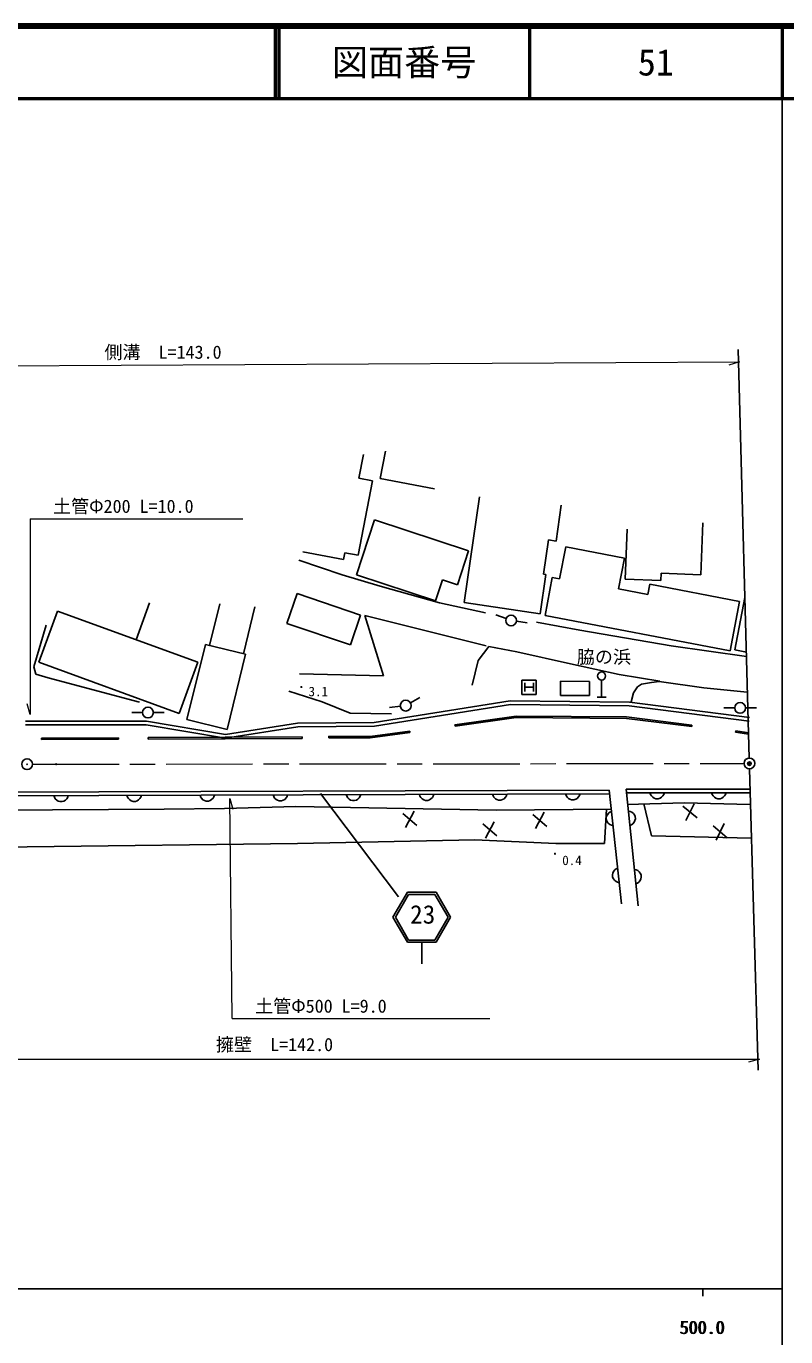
# Model space of a CAD drawing. Units: millimetres, scale not verified. Extents: x 40000 to 680000, y 20000 to 380000.
# Drawn here: x 474262 to 579500, y 198357 to 380000 of the extents above; entities that cross this region are included whole.
import ezdxf
from ezdxf.enums import TextEntityAlignment as Align

# ---------------------------------------------------------------- set-up
doc = ezdxf.new("R2010")
doc.units = ezdxf.units.MM
doc.header["$LTSCALE"] = 1000
doc.header["$PDMODE"] = 32
doc.header["$PDSIZE"] = 500
doc.linetypes.add('CHAIN', pattern=[18.5, 12, -1.5, 3.5, -1.5])
for name, color, linetype, lineweight in [('M-BGD', 7, 'Continuous', 25), ('M-BMK', 2, 'CHAIN', 13), ('M-BMK-OTRS', 5, 'Continuous', 25), ('M-BMK-SRVR', 3, 'Continuous', 25), ('M-STR-HTXT', 7, 'Continuous', 13), ('M-STR-STRC', 7, 'Continuous', 25), ('M-TTL', 2, 'Continuous', 140), ('M-TTL-BAND', 7, 'Continuous', 25), ('M-TTL-LINE', 7, 'Continuous', 50)]:
    doc.layers.add(name, color=color, linetype=linetype, lineweight=lineweight)
doc.layers.add('M-OTRS', color=6, linetype='Continuous')
doc.layers.add('M-TTL-TXT', color=7, linetype='Continuous')
doc.styles.add('ＭＳ ゴシック', font='')
doc.styles.get('ＭＳ ゴシック').set_extended_font_data('MS Gothic')

msp = doc.modelspace()

# ---------------------------------------------------------------- linework, layer by layer
at = {"layer": 'M-BGD'}
for p, q in [((520993, 320641), (520366, 317347)), ((524023, 321089), (523308, 317327)), ((522228, 316993), (520263, 306667)), ((520366, 317347), (522228, 316993)), ((530837, 315895), (523294, 317330)), ((537081, 314750), (534946, 300111)), ((547672, 308637), (548402, 313640)), ((522531, 311565), (520039, 303973)), ((522531, 311565), (535557, 307290)), ((567747, 303982), (568023, 311156)), ((545914, 304071), (546603, 308793)), ((547672, 308637), (546603, 308793)), ((557269, 303366), (557534, 310278)), ((518219, 306098), (512575, 307172)), ((518395, 307022), (518219, 306098)), ((520263, 306667), (518395, 307022)), ((534017, 302599), (535557, 307290)), ((548147, 303406), (549004, 307821)), ((557164, 306264), (549004, 307821)), ((518041, 303972), (512044, 306002)), ((556342, 302032), (557164, 306264)), ((523301, 302404), (518041, 303972)), ((520039, 303973), (530982, 300382)), ((545477, 298575), (546271, 304019)), ((546271, 304019), (545914, 304071)), ((547143, 303598), (546140, 298340)), ((548147, 303406), (547143, 303598)), ((557269, 303366), (562173, 303178)), ((562212, 304194), (562173, 303178)), ((562212, 304194), (567747, 303982)), ((531513, 300097), (523301, 302404)), ((530982, 300382), (531934, 303282)), ((531934, 303282), (534017, 302599)), ((560388, 301259), (556342, 302032)), ((560388, 301259), (560659, 302656)), ((573097, 300282), (560659, 302656)), ((491351, 300095), (489486, 294974)), ((501081, 299954), (499662, 294188)), ((511789, 301368), (510381, 297224)), ((520578, 298382), (511789, 301368)), ((537880, 298713), (531513, 300097)), ((534946, 300111), (545477, 298575)), ((571791, 293444), (573097, 300282)), ((572430, 293551), (573842, 300827)), ((478578, 298945), (475995, 291848)), ((498032, 291863), (478578, 298945)), ((505944, 299528), (504348, 293035)), ((519170, 294238), (520578, 298382)), ((523762, 289947), (521179, 298344)), ((521179, 298344), (537972, 294099)), ((540744, 297890), (539334, 298403)), ((546140, 298340), (571791, 293444)), ((475316, 291192), (477008, 296966)), ((510381, 297224), (519170, 294238)), ((542190, 297520), (543673, 297292)), ((550983, 296314), (544985, 297421)), ((563624, 294099), (550983, 296314)), ((496538, 283917), (499098, 294326)), ((499098, 294326), (504664, 292958)), ((504664, 292958), (502104, 282548)), ((538341, 294007), (536865, 292069)), ((542217, 293269), (538341, 294007)), ((549691, 291608), (542217, 293269)), ((574051, 292623), (563624, 294099)), ((574049, 293236), (572430, 293551)), ((475614, 290196), (475316, 291192)), ((475995, 291848), (495449, 284766)), ((495449, 284766), (498032, 291863)), ((536865, 292069), (536034, 288655)), ((556427, 290132), (549691, 291608)), ((477307, 289699), (475614, 290196)), ((489949, 286314), (477307, 289699)), ((512136, 290224), (523762, 289947)), ((542931, 287376), (542931, 289376)), ((542931, 289376), (544931, 289376)), ((543331, 288976), (543331, 287776)), ((544531, 288976), (544531, 287776)), ((544931, 289376), (544931, 287376)), ((548274, 287258), (548288, 289207)), ((548288, 289207), (552301, 289178)), ((552301, 289178), (552286, 287229)), ((553981, 289383), (553981, 287003)), ((562055, 289209), (556427, 290132)), ((559511, 288802), (560885, 289057)), ((560885, 289057), (561972, 289185)), ((561972, 289185), (568150, 288314)), ((510660, 287825), (515273, 286348)), ((544931, 287376), (542931, 287376)), ((543331, 288376), (544531, 288376)), ((552286, 287229), (548274, 287258)), ((553351, 287003), (554611, 287003)), ((558073, 286373), (558424, 287587)), ((558424, 287587), (558935, 288450)), ((558935, 288450), (559511, 288802)), ((568150, 288314), (574142, 287690)), ((515273, 286348), (519149, 284780)), ((541315, 286491), (522484, 283499)), ((541352, 285990), (522526, 282999)), ((526097, 285754), (524607, 285588)), ((527494, 286209), (528796, 286953)), ((557836, 286314), (541315, 286491)), ((557802, 285814), (541352, 285990)), ((574428, 283703), (557802, 285814)), ((574491, 284199), (557836, 286314)), ((572425, 285518), (570925, 285518)), ((573925, 285518), (575425, 285518)), ((490925, 283675), (474167, 283675)), ((490381, 284880), (488881, 284880)), ((501882, 281835), (490925, 283675)), ((491881, 284880), (493381, 284880)), ((502104, 282548), (496538, 283917)), ((511840, 283411), (501882, 281835)), ((522484, 283499), (511840, 283411)), ((519149, 284780), (524870, 284687)), ((490883, 283175), (474169, 283175)), ((501879, 281328), (490883, 283175)), ((511882, 282911), (501879, 281328)), ((522526, 282999), (511882, 282911)), ((433510, 273719), (555053, 274129)), ((433511, 273219), (555055, 273629)), ((478090, 273369), (478171, 273130)), ((478171, 273130), (478292, 272930)), ((478292, 272930), (478492, 272731)), ((478492, 272731), (478693, 272611)), ((478693, 272611), (478933, 272532)), ((478933, 272532), (479253, 272533)), ((479253, 272533), (479493, 272614)), ((479493, 272614), (479692, 272735)), ((479692, 272735), (479892, 272935)), ((479892, 272935), (480011, 273136)), ((480011, 273136), (480090, 273376)), ((488219, 273403), (488299, 273164)), ((488299, 273164), (488420, 272964)), ((488420, 272964), (488621, 272765)), ((488621, 272765), (488821, 272645)), ((488821, 272645), (489061, 272566)), ((489061, 272566), (489381, 272567)), ((489381, 272567), (489621, 272648)), ((489621, 272648), (489821, 272769)), ((489821, 272769), (490020, 272970)), ((490020, 272970), (490139, 273170)), ((490139, 273170), (490219, 273410)), ((498347, 273438), (498428, 273198)), ((498428, 273198), (498549, 272998)), ((498549, 272998), (498749, 272799)), ((498749, 272799), (498950, 272680)), ((498950, 272680), (499190, 272600)), ((499190, 272600), (499510, 272601)), ((499510, 272601), (499750, 272682)), ((499750, 272682), (499949, 272803)), ((499949, 272803), (500149, 273004)), ((500149, 273004), (500268, 273204)), ((500268, 273204), (500347, 273444)), ((508476, 273472), (508557, 273232)), ((508557, 273232), (508677, 273032)), ((508677, 273032), (508878, 272833)), ((508878, 272833), (509078, 272714)), ((509078, 272714), (509319, 272635)), ((509319, 272635), (509639, 272636)), ((509639, 272636), (509878, 272716)), ((509878, 272716), (510078, 272837)), ((510078, 272837), (510277, 273038)), ((510277, 273038), (510397, 273238)), ((510397, 273238), (510476, 273478)), ((518605, 273506), (518685, 273266)), ((518685, 273266), (518806, 273067)), ((518806, 273067), (519007, 272867)), ((519007, 272867), (519207, 272748)), ((519207, 272748), (519447, 272669)), ((519447, 272669), (519767, 272670)), ((519767, 272670), (520007, 272751)), ((520007, 272751), (520207, 272871)), ((520207, 272871), (520406, 273072)), ((520406, 273072), (520525, 273272)), ((520525, 273272), (520605, 273513)), ((528733, 273540), (528814, 273300)), ((528814, 273300), (528935, 273101)), ((528935, 273101), (529135, 272901)), ((529135, 272901), (529336, 272782)), ((529336, 272782), (529576, 272703)), ((529576, 272703), (529896, 272704)), ((529896, 272704), (530136, 272785)), ((530136, 272785), (530335, 272905)), ((530335, 272905), (530535, 273106)), ((530535, 273106), (530654, 273306)), ((530654, 273306), (530733, 273547)), ((538862, 273574), (538943, 273334)), ((538943, 273334), (539063, 273135)), ((539063, 273135), (539264, 272935)), ((539264, 272935), (539464, 272816)), ((539464, 272816), (539705, 272737)), ((539705, 272737), (540025, 272738)), ((540025, 272738), (540264, 272819)), ((540264, 272819), (540464, 272939)), ((540464, 272939), (540663, 273140)), ((540663, 273140), (540783, 273341)), ((540783, 273341), (540862, 273581)), ((548990, 273608), (549071, 273369)), ((549071, 273369), (549192, 273169)), ((549192, 273169), (549393, 272970)), ((549393, 272970), (549593, 272850)), ((549593, 272850), (549833, 272771)), ((549833, 272771), (550153, 272772)), ((550153, 272772), (550393, 272853)), ((550393, 272853), (550593, 272974)), ((550593, 272974), (550792, 273174)), ((550792, 273174), (550911, 273375)), ((550911, 273375), (550990, 273615)), ((556757, 258364), (555053, 274129)), ((557396, 274271), (574510, 274271)), ((557396, 274271), (559030, 258080)), ((557396, 273771), (574510, 273771)), ((560675, 273771), (560755, 273531)), ((560755, 273531), (560875, 273331)), ((560875, 273331), (561075, 273131)), ((561075, 273131), (561275, 273011)), ((561275, 273011), (561515, 272931)), ((561515, 272931), (561835, 272931)), ((561835, 272931), (562075, 273011)), ((562075, 273011), (562275, 273131)), ((562275, 273131), (562475, 273331)), ((562475, 273331), (562595, 273531)), ((562595, 273531), (562675, 273771)), ((569231, 273771), (569311, 273531)), ((569311, 273531), (569431, 273331)), ((569431, 273331), (569631, 273131)), ((569631, 273131), (569831, 273011)), ((569831, 273011), (570071, 272931)), ((570071, 272931), (570391, 272931)), ((570391, 272931), (570631, 273011)), ((570631, 273011), (570831, 273131)), ((570831, 273131), (571031, 273331)), ((571031, 273331), (571151, 273531)), ((571151, 273531), (571231, 273771)), ((493367, 271501), (456339, 271288)), ((501746, 271572), (493367, 271501)), ((511617, 271856), (501746, 271572)), ((539360, 271359), (511617, 271856)), ((526423, 270900), (528372, 269238)), ((526801, 268936), (527994, 271203)), ((555337, 271501), (539360, 271359)), ((544450, 270767), (546399, 269105)), ((544828, 268803), (546022, 271069)), ((554672, 271501), (554388, 266744)), ((554778, 270715), (554680, 270504)), ((554956, 270936), (554778, 270715)), ((555142, 271076), (554956, 270936)), ((555372, 271182), (555142, 271076)), ((565420, 272353), (557538, 272140)), ((557951, 271163), (557704, 271218)), ((558162, 271063), (557951, 271163)), ((558381, 270884), (558162, 271063)), ((558521, 270697), (558381, 270884)), ((558624, 270467), (558521, 270697)), ((559818, 272211), (560883, 267809)), ((565230, 271889), (567209, 270262)), ((574581, 272140), (565420, 272353)), ((565643, 269932), (566795, 272219)), ((537507, 269431), (539456, 267770)), ((537884, 267467), (539078, 269734)), ((554680, 270504), (554627, 270256)), ((554627, 270256), (554661, 269938)), ((554661, 269938), (554766, 269708)), ((554766, 269708), (554907, 269522)), ((554907, 269522), (555128, 269345)), ((555128, 269345), (555339, 269247)), ((555339, 269247), (555587, 269193)), ((557905, 269228), (558136, 269332)), ((558136, 269332), (558323, 269471)), ((558323, 269471), (558502, 269690)), ((558502, 269690), (558601, 269901)), ((558601, 269901), (558656, 270148)), ((558656, 270148), (558624, 270467)), ((569420, 269160), (571399, 267534)), ((569833, 267203), (570985, 269491)), ((536422, 267241), (511853, 266744)), ((547642, 266744), (536422, 267241)), ((560883, 267809), (574730, 267454)), ((474398, 266247), (453450, 266105)), ((511853, 266744), (474398, 266247)), ((554388, 266744), (547642, 266744)), ((555533, 262622), (555479, 262374)), ((555479, 262374), (555513, 262056)), ((555513, 262056), (555619, 261826)), ((555630, 262833), (555533, 262622)), ((555619, 261826), (555759, 261640)), ((555808, 263054), (555630, 262833)), ((555759, 261640), (555980, 261463)), ((555994, 263194), (555808, 263054)), ((556224, 263300), (555994, 263194)), ((558768, 263067), (558521, 263123)), ((558979, 262968), (558768, 263067)), ((559198, 262789), (558979, 262968)), ((559139, 261376), (559318, 261595)), ((559337, 262602), (559198, 262789)), ((559318, 261595), (559418, 261806)), ((559441, 262372), (559337, 262602)), ((559418, 261806), (559473, 262053)), ((559473, 262053), (559441, 262372)), ((555980, 261463), (556191, 261365)), ((556191, 261365), (556439, 261311)), ((558722, 261133), (558952, 261237)), ((558952, 261237), (559139, 261376))]:
    msp.add_line(p, q, dxfattribs=at)
for centre, radius in [((541449, 297634), 750), ((553981, 289943), 560), ((512391, 288407), 50), ((512391, 288407), 30), ((512391, 288407), 10), ((491131, 284880), 750), ((526843, 285836), 750), ((573175, 285518), 750), ((478400, 277719), 50), ((478400, 277719), 30), ((478400, 277719), 10), ((547526, 265306), 50), ((547526, 265306), 30), ((547526, 265306), 10)]:
    msp.add_circle(centre, radius, dxfattribs=at)
at = {"layer": 'M-BMK'}
msp.add_line((475136, 277715), (573721, 277823), dxfattribs=at)
at = {"layer": 'M-BMK-OTRS'}
for p, q in [((574450, 278573), (572903, 335194)), ((574492, 277074), (575660, 235298))]:
    msp.add_line(p, q, dxfattribs=at)
at = {"layer": 'M-BMK-SRVR'}
for centre, radius in [((474386, 277714), 750), ((574471, 277824), 750), ((474386, 277714), 30), ((574471, 277824), 30)]:
    msp.add_circle(centre, radius, dxfattribs=at)
at = {"layer": 'M-OTRS'}
msp.add_point((574467, 277798), dxfattribs=at)
at = {"layer": 'M-STR-HTXT'}
for p, q in [((434315, 332746), (573098, 333461)), ((573098, 333461), (571600, 333034)), ((474815, 311719), (474815, 284589)), ((474815, 311719), (504291, 311719)), ((474815, 284589), (474395, 286089)), ((502460, 272963), (502896, 271468)), ((502796, 242487), (502460, 272963)), ((502796, 242487), (538507, 242487)), ((465931, 236828), (575857, 236828)), ((575857, 236828), (574357, 236408))]:
    msp.add_line(p, q, dxfattribs=at)
at = {"layer": 'M-STR-STRC'}
for p, q in [((542145, 284378), (533644, 283181)), ((542158, 284178), (533672, 282983)), ((557444, 284262), (542145, 284378)), ((557430, 284062), (542158, 284178)), ((566471, 282924), (557430, 284062)), ((566496, 283123), (557444, 284262)), ((516171, 281379), (516172, 281579)), ((521904, 281549), (516172, 281579)), ((527402, 282306), (521904, 281549)), ((527429, 282108), (521917, 281349)), ((527402, 282306), (527429, 282108)), ((533644, 283181), (533672, 282983)), ((566496, 283123), (566471, 282924)), ((572537, 282137), (572566, 282335)), ((574346, 281874), (572537, 282137)), ((574374, 282072), (572566, 282335)), ((487067, 281374), (476383, 281345)), ((476383, 281145), (476383, 281345)), ((487068, 281174), (476383, 281145)), ((487067, 281374), (487068, 281174)), ((512496, 281491), (491179, 281404)), ((491180, 281204), (491179, 281404)), ((512497, 281291), (491180, 281204)), ((512496, 281491), (512497, 281291)), ((521917, 281349), (516171, 281379)), ((525863, 259317), (515027, 273643)), ((525069, 256513), (527069, 259977)), ((527069, 259977), (531069, 259977)), ((531069, 259977), (533069, 256513)), ((527242, 259677), (525415, 256513)), ((530895, 259677), (527242, 259677)), ((532722, 256513), (530895, 259677)), ((527069, 253049), (525069, 256513)), ((525415, 256513), (527242, 253349)), ((530895, 253349), (532722, 256513)), ((533069, 256513), (531069, 253049)), ((531069, 253049), (527069, 253049)), ((527242, 253349), (530895, 253349)), ((529069, 250049), (529069, 253049))]:
    msp.add_line(p, q, dxfattribs=at)
at = {"layer": 'M-TTL'}
msp.add_line((680000, 380000), (40000, 380000), dxfattribs=at)
at = {"layer": 'M-TTL-BAND'}
for p, q in [((579000, 20000), (579000, 370000)), ((40000, 205000), (579000, 205000)), ((568000, 205000), (568000, 204000))]:
    msp.add_line(p, q, dxfattribs=at)
at = {"layer": 'M-TTL-LINE'}
for p, q in [((508747, 380000), (508747, 370000)), ((509247, 380000), (509247, 370000)), ((543997, 380000), (543997, 370000)), ((579000, 380000), (579000, 370000)), ((40000, 370000), (680000, 370000))]:
    msp.add_line(p, q, dxfattribs=at)

# ---------------------------------------------------------------- texts
at = {"layer": 'M-BGD', "style": 'ＭＳ ゴシック'}
for s, height, p in [('脇の浜', 1833, (550552, 291132)), ('3.1', 1320, (513379, 286742)), ('0.4', 1320, (548531, 263339))]:
    msp.add_text(s, height=height, dxfattribs=at).set_placement(p, align=Align.BOTTOM_LEFT)
at = {"layer": 'M-STR-HTXT', "style": 'ＭＳ ゴシック'}
for s, p in [('側溝\u3000L=143.0', (485099, 333361)), ('土管Φ200 L=10.0', (477978, 311999)), ('土管Φ500 L=9.0', (505977, 242725)), ('擁壁\u3000L=142.0', (500549, 237395))]:
    msp.add_text(s, height=1833, dxfattribs=at).set_placement(p, align=Align.BOTTOM_LEFT)
at = {"layer": 'M-STR-STRC', "style": 'ＭＳ ゴシック'}
msp.add_text('23', height=2566, dxfattribs=at).set_placement((527445, 254848), align=Align.BOTTOM_LEFT)
at = {"layer": 'M-TTL-BAND', "style": 'ＭＳ ゴシック'}
for p in [(567844, 198195), (568000, 198195)]:
    msp.add_text('500.0', height=1833, dxfattribs=at).set_placement(p, align=Align.BOTTOM_CENTER)
at = {"layer": 'M-TTL-TXT', "style": 'ＭＳ ゴシック'}
for s, p in [('図面番号', (526622, 375000)), ('51', (561497, 375000))]:
    msp.add_text(s, height=3666, dxfattribs=at).set_placement(p, align=Align.MIDDLE_CENTER)

doc.saveas('drawing.dxf')
